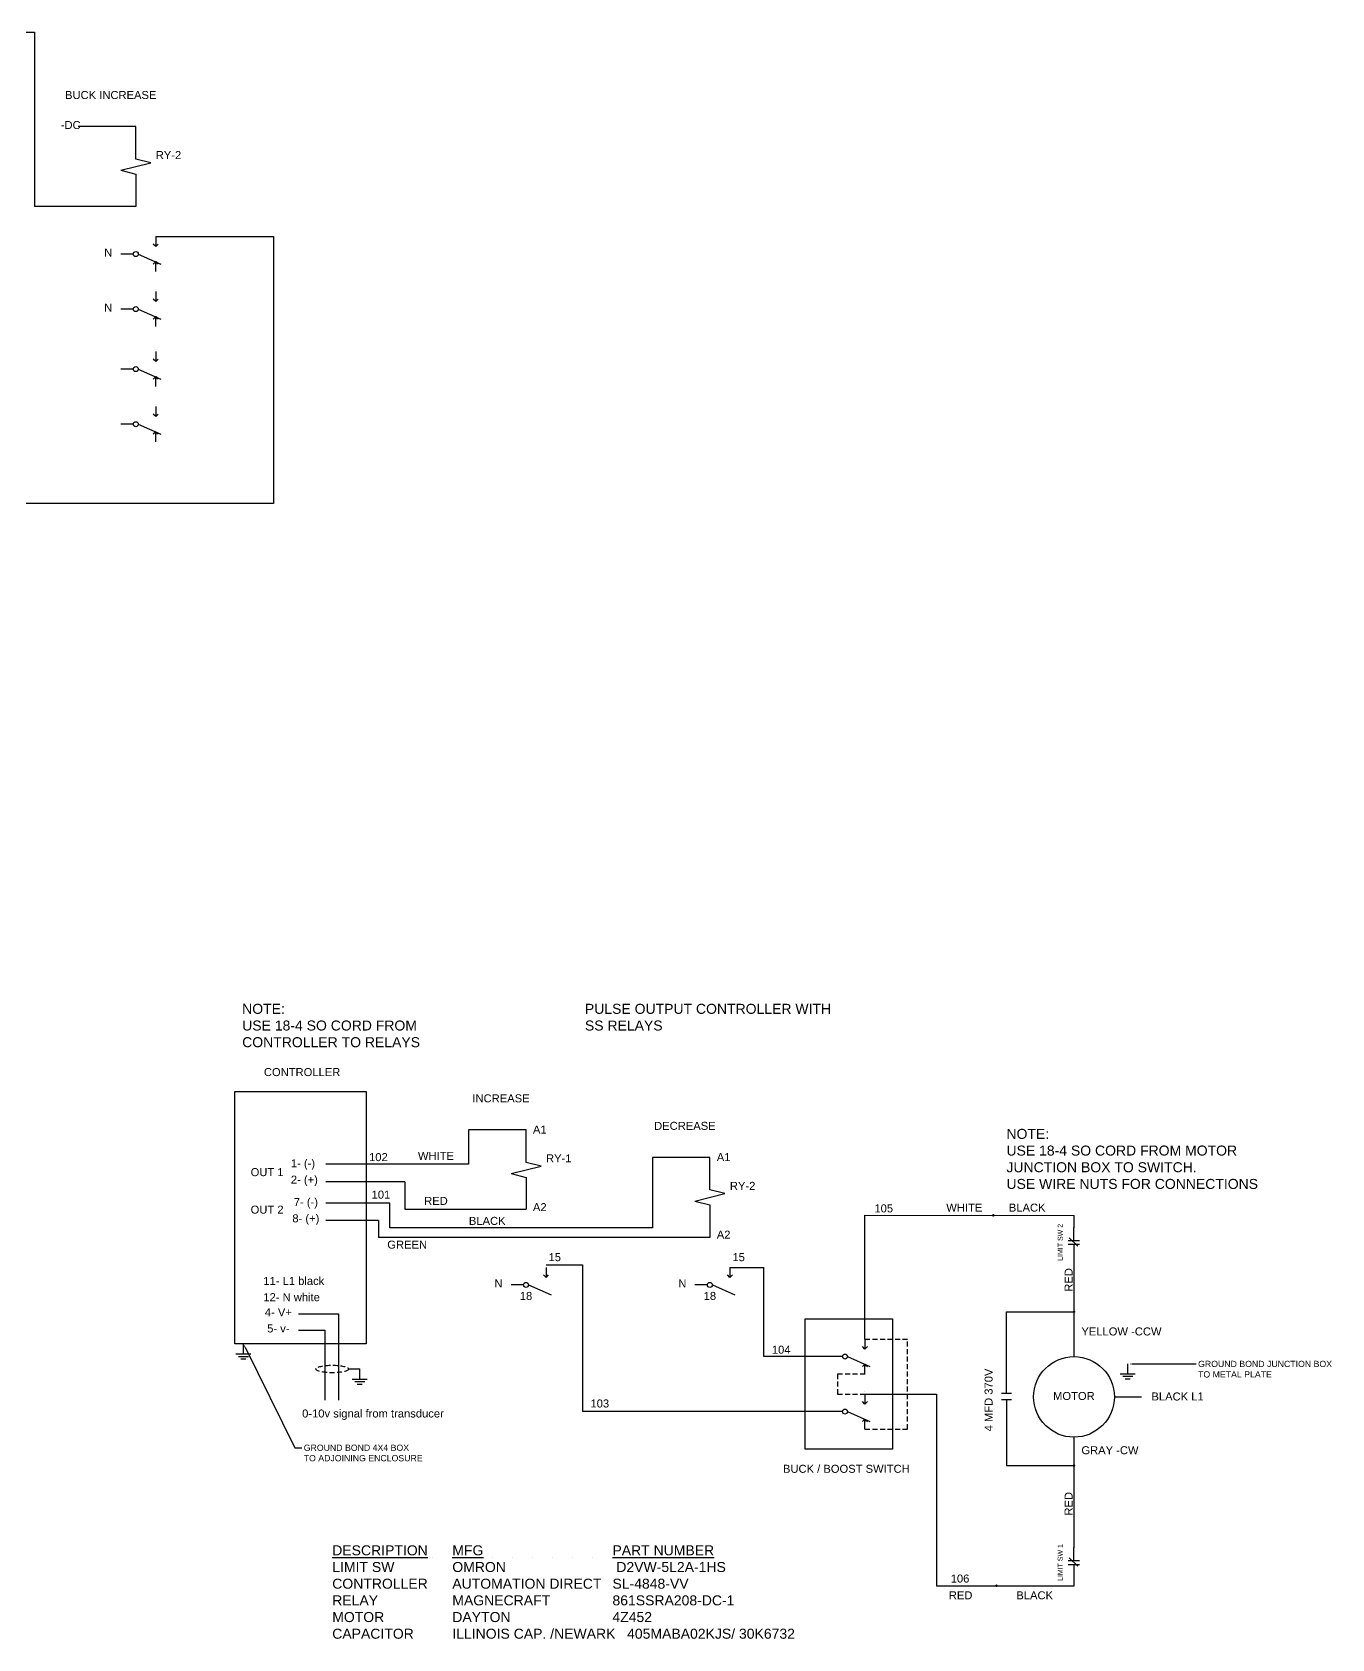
# Model space of a CAD drawing. Header units: inches. Extents: x -228 to 241, y -155 to 115.
# Drawn here: x 176.3 to 241.2, y -155.2 to -74.9 of the extents above; entities that cross this region are included whole.
import ezdxf
from ezdxf import colors
from ezdxf.entities.mleader import LeaderData, LeaderLine
from ezdxf.enums import TextEntityAlignment as Align
from ezdxf.math import Vec2, Vec3

# ---------------------------------------------------------------- set-up
doc = ezdxf.new("R2010")
doc.units = ezdxf.units.IN
doc.header["$MEASUREMENT"] = 0
doc.linetypes.add('HIDDEN', pattern=[0.375, 0.25, -0.125])
for name, color, linetype in [('-DC', 212, 'Continuous'), ('COMP', 3, 'Continuous'), ('DEVICES', 32, 'Continuous'), ('ELECTRICAL DEVICES', 30, 'Continuous'), ('FIELD WIRE - N', 255, 'HIDDEN'), ('HID', 2, 'HIDDEN'), ('PANEL', 150, 'Continuous'), ('TEXT', 4, 'Continuous'), ('WIRE', 1, 'Continuous'), ('WIRES', 1, 'Continuous')]:
    doc.layers.add(name, color=color, linetype=linetype)
doc.styles.add('Notes', font='arial.ttf', dxfattribs={"height": 0.125})
doc.styles.get("Standard").update_dxf_attribs({"font": 'arial.ttf'})

# ---------------------------------------------------------------- blocks, each defined once
blk = doc.blocks.new('COILRY')
for p, q in [((0, -0.375), (0, 0)), ((-0.25, -0.5625), (0.25, -0.4375)), ((0.25, -0.4375), (0, -0.375)), ((-0.25, -0.5625), (0, -0.625)), ((0, -0.625), (0, -1))]:
    blk.add_line(p, q)
blk = doc.blocks.new('NCC')
for p, q in [((-0.5625, 0), (-1, 0)), ((-0.625, -0.125), (-0.34375, 0.15625)), ((-0.5625, 0.1875), (-0.5625, -0.1875)), ((-0.4375, 0.1875), (-0.4375, -0.1875)), ((-0.4375, 0), (0, 0))]:
    blk.add_line(p, q)
at = {"flags": 3}
blk.add_attdef('DEVNAME', text='', height=0.1, dxfattribs=at).set_placement((-0.5, 0.5), align=Align.CENTER)
for tag, p in [('DESCRIPTL1', (-0.5, 0.375)), ('DESCRIPTL2', (-0.5, 0.25)), ('LABEL', (-0.5, -0.5))]:
    blk.add_attdef(tag, text='', height=0.1).set_placement(p, align=Align.CENTER)
blk = doc.blocks.new('GND')
for p, q in [((0, -0.5), (0, 0)), ((-0.375, -0.5), (0.375, -0.5)), ((-0.25, -0.625), (0.25, -0.625)), ((-0.125, -0.75), (0.125, -0.75))]:
    blk.add_line(p, q)

msp = doc.modelspace()

# ---------------------------------------------------------------- linework, layer by layer
at = {"layer": '-DC'}
for p, q in [((182.431627, -85.155185), (188.3125, -85.155185)), ((188.3125, -85.155185), (188.3125, -98.5)), ((201.931627, -136.548053), (203.75, -136.548053)), ((203.75, -136.548053), (203.75, -143.878421)), ((211.119127, -136.673053), (212.8125, -136.673053))]:
    msp.add_line(p, q, dxfattribs=at)
at = {"layer": 'COMP'}
for p, q in [((182.431627, -85.030185), (182.431627, -85.030185)), ((182.431627, -85.655185), (182.306627, -85.530185)), ((182.431627, -85.155185), (182.431627, -85.655185)), ((182.431627, -85.655185), (182.556627, -85.530185)), ((181.306627, -86.030185), (180.681627, -86.030185)), ((181.556627, -86.030185), (182.681627, -86.530185)), ((182.431627, -86.405185), (182.306627, -86.530185)), ((182.431627, -86.905185), (182.431627, -86.405185)), ((182.431627, -86.405185), (182.431627, -86.530185)), ((182.431627, -86.405185), (182.556627, -86.530185)), ((182.431627, -88.405185), (182.306627, -88.280185)), ((182.431627, -87.780185), (182.431627, -87.780185)), ((182.431627, -87.905185), (182.431627, -88.405185)), ((182.431627, -88.405185), (182.556627, -88.280185)), ((181.306627, -88.780185), (180.681627, -88.780185)), ((181.556627, -88.780185), (182.681627, -89.280185)), ((182.431627, -89.155185), (182.306627, -89.280185)), ((182.431627, -89.155185), (182.556627, -89.280185)), ((182.431627, -89.155185), (182.431627, -89.280185)), ((182.431627, -89.655185), (182.431627, -89.155185)), ((182.431627, -91.405185), (182.306627, -91.280185)), ((182.431627, -90.780185), (182.431627, -90.780185)), ((182.431627, -90.905185), (182.431627, -91.405185)), ((182.431627, -91.405185), (182.556627, -91.280185)), ((181.306627, -91.780185), (180.681627, -91.780185)), ((181.556627, -91.780185), (182.681627, -92.280185)), ((182.431627, -92.155185), (182.306627, -92.280185)), ((182.431627, -92.155185), (182.556627, -92.280185)), ((182.431627, -92.155185), (182.431627, -92.280185)), ((182.431627, -92.655185), (182.431627, -92.155185)), ((182.431627, -93.530185), (182.431627, -93.530185)), ((182.431627, -93.655185), (182.431627, -94.155185)), ((181.306627, -94.530185), (180.681627, -94.530185)), ((181.556627, -94.530185), (182.681627, -95.030185)), ((182.431627, -94.155185), (182.306627, -94.030185)), ((182.431627, -94.155185), (182.556627, -94.030185)), ((182.431627, -94.905185), (182.306627, -95.030185)), ((182.431627, -95.405185), (182.431627, -94.905185)), ((182.431627, -94.905185), (182.431627, -95.030185)), ((182.431627, -94.905185), (182.556627, -95.030185)), ((201.931627, -137.173053), (201.806627, -137.048053)), ((201.931627, -136.548053), (201.931627, -136.548053)), ((201.931627, -136.673053), (201.931627, -137.173053)), ((201.931627, -137.173053), (202.056627, -137.048053)), ((211.119127, -137.173053), (210.994127, -137.048053)), ((211.119127, -136.548053), (211.119127, -136.548053)), ((211.119127, -136.673053), (211.119127, -137.173053)), ((211.119127, -137.173053), (211.244127, -137.048053)), ((200.806627, -137.548053), (200.181627, -137.548053)), ((201.056627, -137.548053), (202.181627, -138.048053)), ((209.994127, -137.548053), (209.369127, -137.548053)), ((210.244127, -137.548053), (211.369127, -138.048053)), ((217.869127, -140.128421), (217.869127, -140.128421)), ((217.869127, -140.253421), (217.869127, -140.753421)), ((216.744127, -141.128421), (216.119127, -141.128421)), ((216.994127, -141.128421), (218.119127, -141.628421)), ((217.869127, -140.753421), (217.744127, -140.628421)), ((217.869127, -140.753421), (217.994127, -140.628421)), ((217.869127, -141.503421), (217.744127, -141.628421)), ((217.869127, -141.503421), (217.994127, -141.628421)), ((217.869127, -141.503421), (217.869127, -141.628421)), ((217.869127, -142.003421), (217.869127, -141.503421)), ((217.869127, -142.878421), (217.869127, -142.878421)), ((217.869127, -143.503421), (217.744127, -143.378421)), ((217.869127, -143.003421), (217.869127, -143.503421)), ((217.869127, -143.503421), (217.994127, -143.378421)), ((224.6875, -142.955368), (225.1875, -142.955368)), ((224.6875, -143.267868), (225.1875, -143.267868)), ((216.744127, -143.878421), (216.119127, -143.878421)), ((216.994127, -143.878421), (218.119127, -144.378421)), ((217.869127, -144.253421), (217.744127, -144.378421)), ((217.869127, -144.753421), (217.869127, -144.253421)), ((217.869127, -144.253421), (217.869127, -144.378421)), ((217.869127, -144.253421), (217.994127, -144.378421))]:
    msp.add_line(p, q, dxfattribs=at)
for centre in [(181.431627, -86.030185), (181.431627, -88.780185), (181.431627, -91.780185), (181.431627, -94.530185), (200.931627, -137.548053), (210.119127, -137.548053), (216.869127, -141.128421), (216.869127, -143.878421)]:
    msp.add_circle(centre, 0.125, dxfattribs=at)
at = {"layer": 'DEVICES'}
msp.add_lwpolyline([(214.875, -139.25), (219.25, -139.25), (219.25, -145.75), (214.875, -145.75)], close=True, dxfattribs=at)
at = {"layer": 'ELECTRICAL DEVICES', "ltscale": 0.1, "const_width": 0.0625}
for points in [[(224.247064, -134.071434, 1), (224.309564, -134.071434, 1)], [(228.28125, -138.892868, 1), (228.34375, -138.892868, 1)], [(228.28125, -146.580368, 1), (228.34375, -146.580368, 1)], [(224.40625, -152.580368, 1), (224.46875, -152.580368, 1)]]:
    msp.add_lwpolyline(points, format="xyb", close=True, dxfattribs=at)
at = {"layer": 'ELECTRICAL DEVICES'}
msp.add_circle((228.3125, -143.142868), 2.015564, dxfattribs=at)
at = {"layer": 'FIELD WIRE - N'}
for p, q in [((217.869127, -140.253421), (220, -140.253421)), ((220, -144.753421), (220, -140.253421)), ((217.875, -142), (216.5, -142)), ((216.5, -142), (216.5, -143)), ((216.5, -143), (217.875, -143)), ((217.869127, -144.753421), (220, -144.753421))]:
    msp.add_line(p, q, dxfattribs=at)
at = {"layer": 'HID'}
msp.add_ellipse((191.25, -141.75), major_axis=(0.8125, 0), ratio=0.230769231, dxfattribs=at)
at = {"layer": 'PANEL'}
msp.add_lwpolyline([(186.375, -127.875), (192.9375, -127.875), (192.9375, -140.5), (186.375, -140.5)], close=True, dxfattribs=at)
at = {"layer": 'WIRE'}
for p, q in [((124.4375, -74.9375), (176.375, -74.9375)), ((176.375, -74.9375), (176.375, -83.655185)), ((188.3125, -98.5), (172, -98.5)), ((198.056627, -129.798053), (198.056627, -131.517868)), ((198.056627, -131.517868), (190.9375, -131.517868)), ((207.25, -131.1875), (207.25, -134.6875)), ((194.875, -132.392868), (190.9375, -132.392868)), ((194.875, -132.392868), (194.875, -133.767868)), ((194.125, -133.455368), (190.9375, -133.455368)), ((194.125, -134.6875), (194.125, -133.455368)), ((194.875, -133.767868), (200.931627, -133.767868)), ((217.869127, -140.253421), (217.869127, -134.0625)), ((217.869127, -134.0625), (228.3125, -134.080368)), ((228.3125, -134.690413), (228.3125, -134.080368)), ((193.5625, -134.330368), (190.9375, -134.330368)), ((193.5625, -134.330368), (193.5625, -135.173053)), ((207.25, -134.6875), (194.125, -134.6875)), ((228.3125, -141.142868), (228.3125, -135.955368)), ((212.8125, -141.128421), (212.8125, -136.673053)), ((224.9375, -142.955368), (224.9375, -138.892868)), ((224.9375, -138.892868), (228.3125, -138.892868)), ((189.5625, -139), (191.5625, -139)), ((191.5625, -139), (191.5625, -143.3125)), ((189.5625, -139.8125), (190.875, -139.8125)), ((190.875, -139.8125), (190.875, -143.3125)), ((216.119127, -141.128421), (212.8125, -141.128421)), ((192.0625, -141.75), (192.625, -141.75)), ((217.869127, -143.003421), (221.4375, -143.003421)), ((221.4375, -143.003421), (221.4375, -152.580368)), ((224.9375, -143.267868), (224.9375, -146.580368)), ((230.3125, -143.142868), (231.6875, -143.142868)), ((216.119127, -143.878421), (203.75, -143.878421)), ((228.3125, -150.690413), (228.3125, -145.158432)), ((224.9375, -146.580368), (228.3125, -146.580368)), ((228.3125, -152.580368), (228.3125, -151.955368)), ((221.4375, -152.580368), (228.3125, -152.580368))]:
    msp.add_line(p, q, dxfattribs=at)
at = {"layer": 'WIRES'}
for p, q in [((179.556627, -79.655185), (178.556627, -79.655185)), ((181.431627, -79.655185), (179.556627, -79.655185)), ((181.431627, -80.155185), (181.431627, -79.655185)), ((181.431627, -83.155185), (181.431627, -83.655185)), ((181.431627, -83.655185), (176.375, -83.655185)), ((199.056627, -129.798053), (198.056627, -129.798053)), ((200.931627, -129.798053), (199.056627, -129.798053)), ((200.931627, -130.298053), (200.931627, -129.798053)), ((208.244127, -131.173053), (207.244127, -131.173053)), ((210.119127, -131.173053), (208.244127, -131.173053)), ((210.119127, -131.673053), (210.119127, -131.173053)), ((200.931627, -133.298053), (200.931627, -133.767868)), ((210.119127, -134.673053), (210.119127, -135.173053)), ((210.119127, -135.173053), (193.5625, -135.173053))]:
    msp.add_line(p, q, dxfattribs=at)

# ---------------------------------------------------------------- block references
at = {"layer": 'COMP', "xscale": 3, "yscale": 3, "zscale": 3}
for p in [(181.431627, -80.155185), (200.931627, -130.298053), (210.119127, -131.673053)]:
    msp.add_blockref('COILRY', p, dxfattribs=at)
at = {"layer": 'COMP'}
ref = msp.add_blockref('NCC', (228.31041, -134.671881), dxfattribs=dict(at, xscale=1.5, yscale=1.5, zscale=1.5, rotation=90))
ref.add_attrib('DESCRIPTL1', 'LIMIT SW 2', dxfattribs={"layer": '0', "height": 0.25, "rotation": 90}).set_placement((227.74791, -135.421881), align=Align.CENTER)
ref = msp.add_blockref('NCC', (228.31041, -150.671881), dxfattribs=dict(at, xscale=1.5, yscale=1.5, zscale=1.5, rotation=90))
ref.add_attrib('DESCRIPTL1', 'LIMIT SW 1', dxfattribs={"layer": '0', "height": 0.25, "rotation": 90}).set_placement((227.74791, -151.421881), align=Align.CENTER)
at = {"layer": 'WIRE'}
for p in [(186.8125, -140.5), (192.625, -141.75)]:
    msp.add_blockref('GND', p, dxfattribs=at)
at = {"layer": 'WIRE', "xscale": -1}
msp.add_blockref('GND', (231, -141.5), dxfattribs=at)

# ---------------------------------------------------------------- texts
at = {"layer": 'TEXT'}
for s, p in [('BUCK INCREASE', (180.181627, -78.280185)), ('-DC', (178.181627, -79.780185)), ('N', (180.056627, -86.155185)), ('N', (180.056627, -88.905185)), ('CONTROLLER', (189.744127, -127.110553)), ('INCREASE', (199.681627, -128.423053)), ('A1', (201.619127, -129.985553)), ('DECREASE', (208.869127, -129.798053)), ('102', (193.556627, -131.360553)), ('WHITE', (196.431627, -131.298053)), ('A1', (210.806627, -131.360553)), ('OUT 1', (187.994127, -132.110553)), ('7- (-)', (189.931627, -133.610553)), ('101', (193.681627, -133.235553)), ('RED', (196.431627, -133.548053)), ('OUT 2', (187.994127, -133.985553)), ('8- (+)', (189.931627, -134.423053)), ('A2', (201.619127, -133.860553)), ('105', (218.806627, -133.923053)), ('BLACK', (198.994127, -134.548053)), ('A2', (210.806627, -135.235553)), ('GREEN', (194.994127, -135.735553)), ('15', (202.369127, -136.360553)), ('15', (211.556627, -136.360553)), ('N', (199.556627, -137.673053)), ('N', (208.744127, -137.673053)), ('18', (200.931627, -138.298053)), ('18', (210.119127, -138.298053)), ('4- V+', (188.556627, -139.110553)), ('5- v-', (188.556627, -139.923053)), ('104', (213.681627, -140.985553)), ('MOTOR', (228.306627, -143.298053)), ('103', (204.619127, -143.673053)), ('BUCK / BOOST SWITCH', (216.9375, -146.9375)), ('106', (222.619127, -152.423053))]:
    msp.add_text(s, height=0.4, dxfattribs=at).set_placement(p, align=Align.CENTER)
for s, p in [('RY-2', (182.431627, -81.280185)), ('1- (-)', (189.181627, -131.673053)), ('RY-1', (201.931627, -131.423053)), ('2- (+)', (189.181627, -132.485553)), ('RY-2', (211.119127, -132.798053)), ('11- L1 black', (187.806627, -137.548053)), ('12- N white', (187.806627, -138.360553)), ('0-10v signal from transducer', (189.744127, -144.173053))]:
    msp.add_text(s, height=0.4, dxfattribs=at).set_placement(p)
for s, p in [('WHITE', (221.931627, -133.485553)), ('BLACK', (225.056627, -133.485553)), ('YELLOW -CCW', (228.681627, -139.673053)), ('BLACK L1', (232.181627, -142.923053)), ('GRAY -CW', (228.681627, -145.610553)), ('RED', (222.056627, -152.860553)), ('BLACK', (225.431627, -152.860553))]:
    msp.add_text(s, height=0.4, dxfattribs=at).set_placement(p, align=Align.TOP_LEFT)
for s, p in [('RED', (228.244127, -137.298053)), ('4 MFD 370V', (224.244127, -143.298053)), ('RED', (228.244127, -148.485553))]:
    msp.add_text(s, height=0.4, rotation=90, dxfattribs=at).set_placement(p, align=Align.CENTER)
at = {"layer": 'TEXT', "char_height": 0.25, "attachment_point": 1, "style": 'Notes'}
for s, width, insert in [('{\\H2x;NOTE:\\PUSE 18-4 SO CORD FROM \\PCONTROLLER TO RELAYS }', 13.70612506, (186.75, -123.5)), ('{\\H2x;PULSE OUTPUT CONTROLLER WITH\\PSS RELAYS}', 13.70612506, (203.875, -123.5)), ('{\\H2x;NOTE:\\PUSE 18-4 SO CORD FROM MOTOR JUNCTION BOX TO SWITCH.\\PUSE WIRE NUTS FOR CONNECTIONS}', 13.70612506, (224.9375, -129.75)), ('{\\H2x;\\LDESCRIPTION^I^IMFG^I^I^I^I^I^I^IPART NUMBER\\P\\lLIMIT SW ^I^I^IOMRON^I^I^I^I^I^I D2VW-5L2A-1HS \\H1.2261x; \\H0.81561x;\\PCONTROLLER^I^IAUTOMATION DIRECT^ISL-4848-VV\\H1.2757x; \\H0.78388x;\\PRELAY^I^I^I^IMAGNECRAFT^I^I^I^I861SSRA208-DC-1\\H1.1751x; \\H0.85096x;\\PMOTOR ^I^I^I^IDAYTON^I^I^I^I^I^I4Z452\\H1.2094x; \\H0.82689x;\\PCAPACITOR^I^IILLINOIS CAP. /NEWARK   405MABA02KJS/ 30K6732 ^I^I^I^I\\H1.198x; \\H0.83476x;\\P}^I^I{\\H1.368x; }', 28.06402016, (191.25, -150.5625))]:
    msp.add_mtext_dynamic_manual_height_columns(s, width=width, gutter_width=0.625, heights=[0], dxfattribs=dict(at, insert=insert))

# ---------------------------------------------------------------- leaders
at = {"layer": 'TEXT'}
ml = msp.add_multileader_mtext('Standard', dxfattribs=at)
ml.set_content('{\\C256;GROUND BOND 4X4 BOX\\PTO ADJOINING ENCLOSURE}', color=256)
ml.set_leader_properties()
ml.build(insert=Vec2(0, 0))
ml.multileader.update_dxf_attribs({"dogleg_length": 0.36, "arrow_head_size": 0.18})
ctx = ml.context
ctx.base_point, ctx.char_height, ctx.arrow_head_size, ctx.landing_gap_size, ctx.plane_origin = Vec3(189.735, -145.6875), 0.3125, 0.18, 0.09, Vec3(186.8125, -140.5)
notes = []
notes.append((ctx, [(0, (1, 1, 0), (189.375, -145.6875), (1, 0), 0.36, [(0, [(186.8125, -140.5)], 0, [])])]))
ctx.mtext.insert, ctx.mtext.flow_direction = Vec3(189.825, -145.528585), 5
ml = msp.add_multileader_mtext('Standard', dxfattribs=at)
ml.set_content('GROUND BOND JUNCTION BOX\\PTO METAL PLATE', color=256)
ml.set_leader_properties()
ml.build(insert=Vec2(0, 0))
ml.multileader.update_dxf_attribs({"dogleg_length": 0.36, "arrow_head_size": 0.18})
ctx = ml.context
ctx.base_point, ctx.char_height, ctx.arrow_head_size, ctx.landing_gap_size, ctx.plane_origin = Vec3(234.4225, -141.5), 0.3125, 0.18, 0.09, Vec3(231.0625, -141.5)
notes.append((ctx, [(0, (1, 1, 0), (234.0625, -141.5), (1, 0), 0.36, [(0, [(231.0625, -141.5)], 0, [])])]))
ctx.mtext.insert, ctx.mtext.flow_direction = Vec3(234.5125, -141.341085), 5
for ctx, leaders in notes:
    for number, flags, end, landing, length, lines in leaders:
        leader = LeaderData()
        leader.index, (leader.has_last_leader_line, leader.has_dogleg_vector, leader.attachment_direction) = number, flags
        leader.last_leader_point, leader.dogleg_vector, leader.dogleg_length = Vec3(end), Vec3(landing), length
        for number, points, colour, breaks in lines:
            line = LeaderLine()
            line.index, line.vertices, line.color, line.breaks = number, Vec3.list(points), colors.encode_raw_color(colour), breaks
            leader.lines.append(line)
        ctx.leaders.append(leader)

doc.saveas('drawing.dxf')
